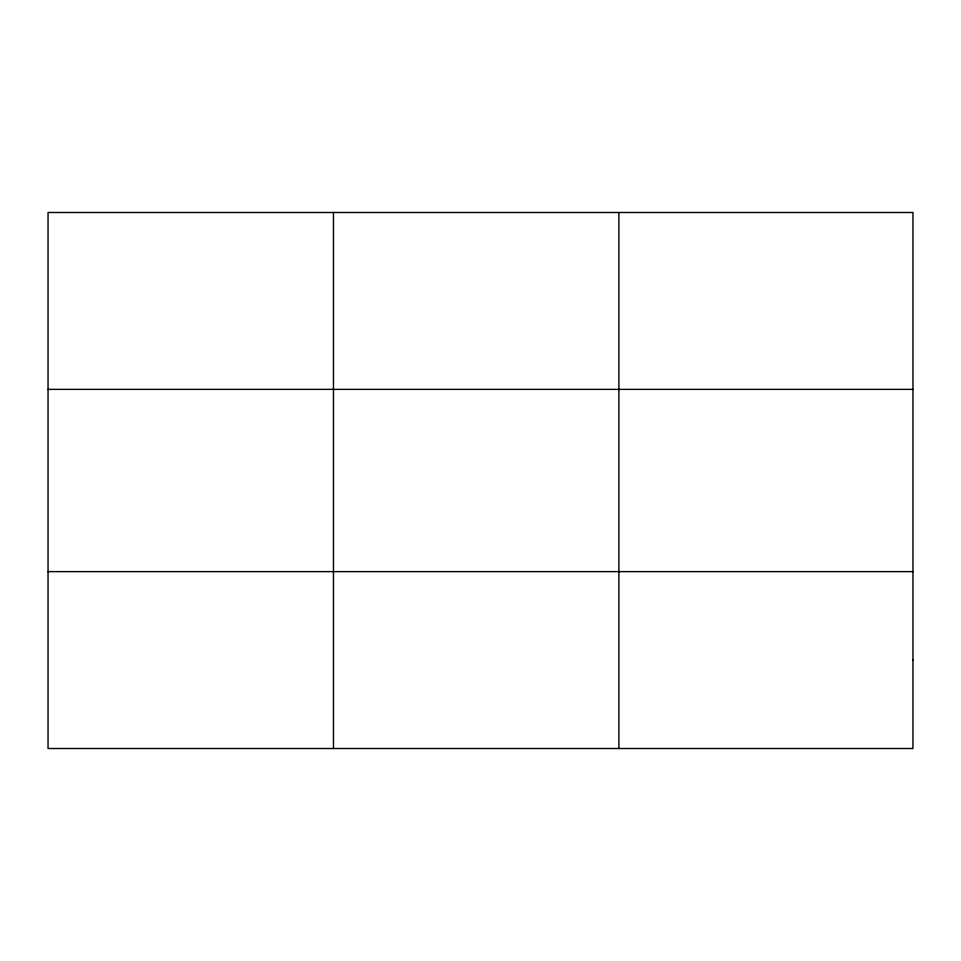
<?xml version="1.0" encoding="UTF-8"?>
<svg xmlns="http://www.w3.org/2000/svg" width="961" height="961" viewBox="0 0 961 961"><rect width="100%" height="100%" fill="white"/><g stroke="black" fill="none" stroke-linecap="round" stroke-linejoin="round"><path stroke-width="1.44" d="M333.467 748.511L333.467 212.489M618.884 748.511L618.884 212.489M48.05 389.373L912.95 389.373M48.05 571.627L912.95 571.627M912.95 660.063L912.95 748.511L48.05 748.511L48.05 212.489L912.95 212.489L912.95 660.063"/></g></svg>
